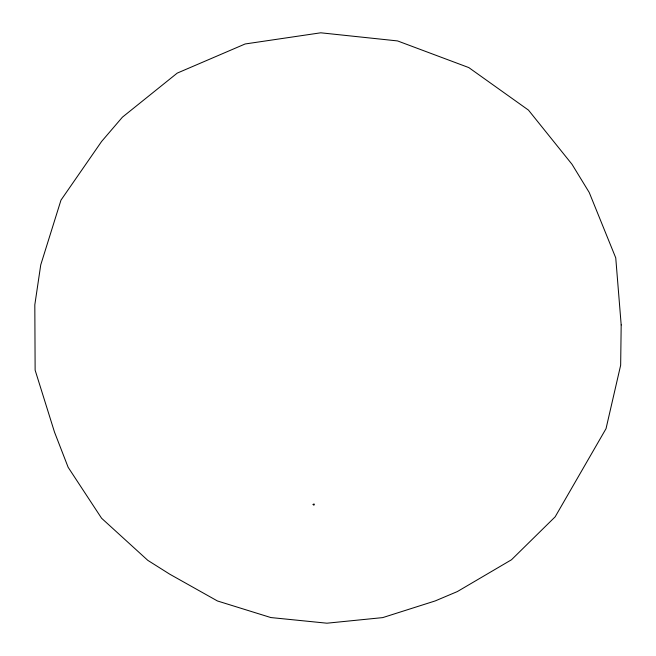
<?xml version="1.0" encoding="UTF-8"?>
<svg xmlns="http://www.w3.org/2000/svg" width="656" height="656" viewBox="0 0 656 656"><rect width="100%" height="100%" fill="white"/><g stroke="black" fill="none" stroke-linecap="round" stroke-linejoin="round"><path stroke-width="0.98" d="M621.183 324.933L620.658 365.212L606.029 428.671L555.156 516.83L511.5 559.757L457.33 591.581L435.158 600.945L382.719 617.608L326.942 623.2L270.854 617.558L217.464 600.978L169.732 574.18L147.797 560.347L101.59 518.248L68.15 467.31L54.497 432.099L35.129 370.148L34.817 304.81L40.746 264.876L60.975 200.137L101.598 141.466L122.41 117.178L177.218 73.119L245.147 43.968L320.768 32.8L397.561 40.926L468.794 67.584L528.457 110.101L572.024 164.32L589.227 192.479L615.746 257.865L621.183 324.933M313.109 504.398C314.191 506.76 315.241 502.693 313.109 504.398"/></g></svg>
